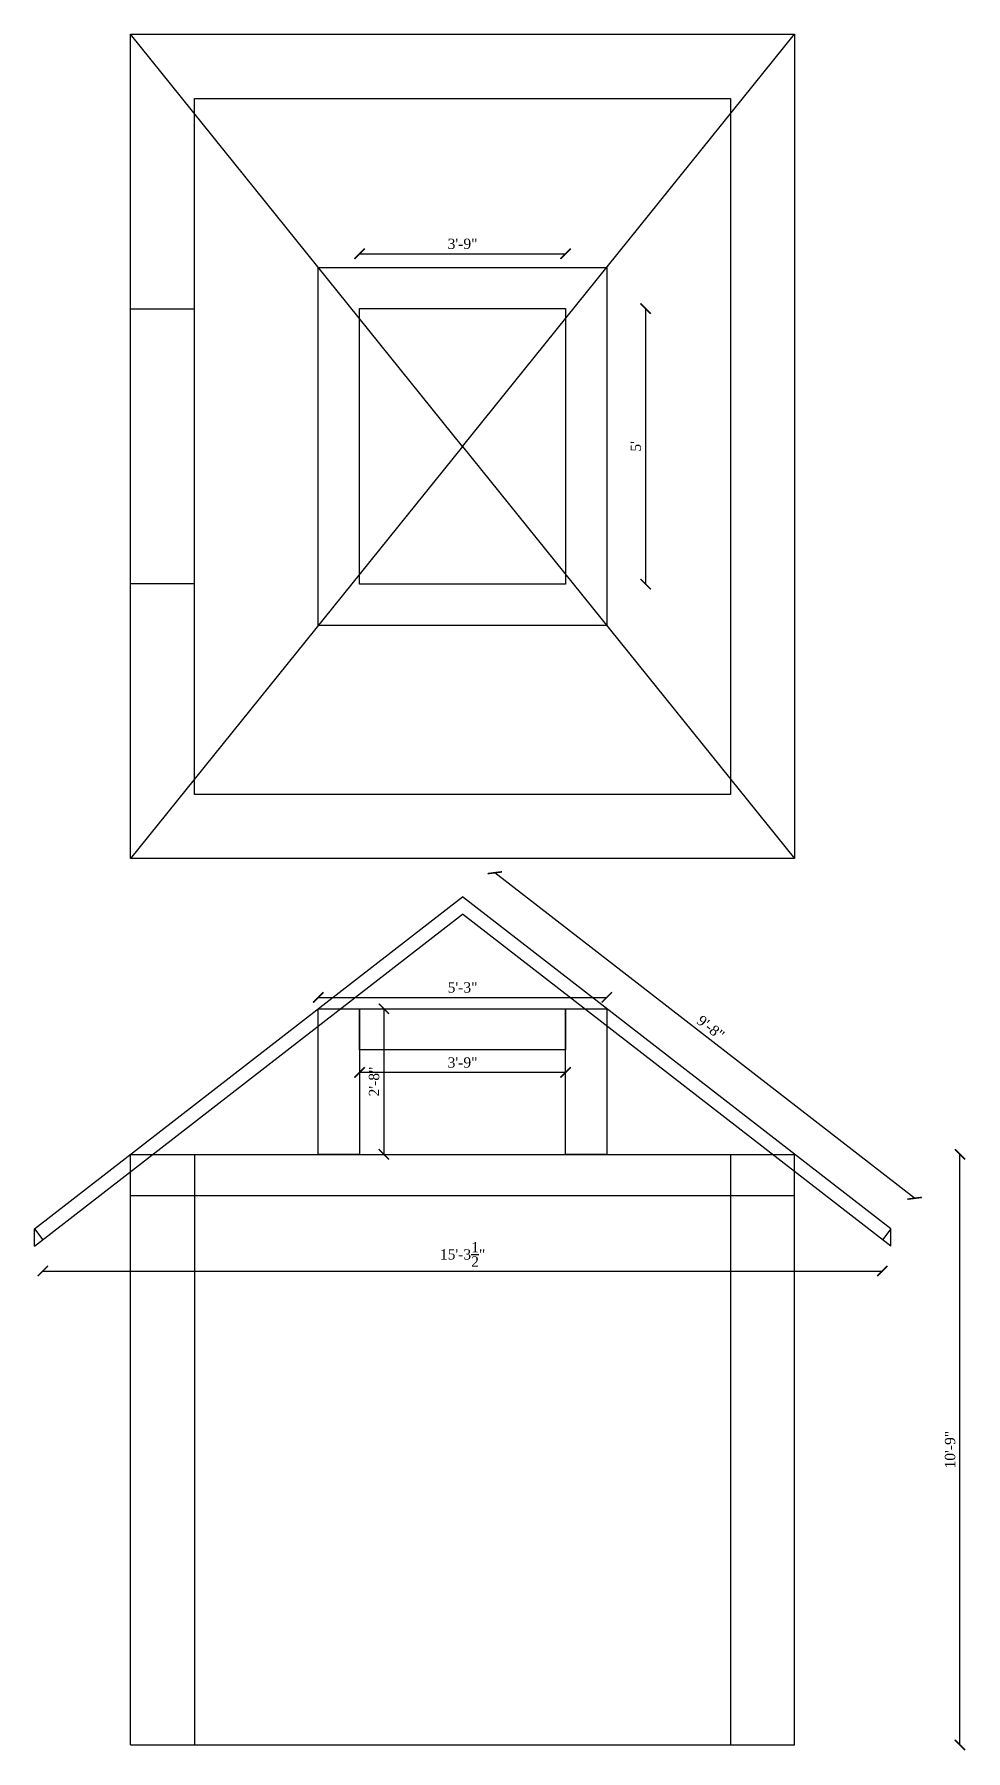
# Model space of a CAD drawing. Header units: inches. Extents: x 58262 to 68316, y -6134 to -3260.
# Drawn here: x 66985.1 to 67188.4, y -6134.4 to -5759.6 of the extents above; entities that cross this region are included whole.
import ezdxf

# ---------------------------------------------------------------- set-up
doc = ezdxf.new("R2010")
doc.units = ezdxf.units.IN
doc.header["$MEASUREMENT"] = 0
doc.layers.add('ELEVATION', color=6, linetype='Continuous', lineweight=30)
doc.styles.get("Standard").update_dxf_attribs({"font": 'times.ttf'})
doc.dimstyles.get("Standard").update_dxf_attribs({"dimtxt": 2.25, "dimasz": 2.25, "dimexe": 0.18, "dimexo": 0.0625, "dimgap": 1, "dimtad": 1, "dimdec": 1, "dimzin": 0, "dimdsep": 46, "dimlunit": 4, "dimtxsty": 'Standard', "dimblk": 'ARCHTICK', "dimcen": 0.09, "dimse1": 1, "dimse2": 1, "dimadec": 0, "dimazin": 0, "dimtfac": 1, "dimtdec": 1, "dimtofl": 0, "dimtmove": 0, "dimatfit": 3, "dimldrblk": 'ARCHTICK', "dimfxl": 1, "dimtolj": 1, "dimtzin": 0, "dimarcsym": 0})

# ---------------------------------------------------------------- blocks, each defined once
blk = doc.blocks.new('_ArchTick')
at = {"color": 0, "linetype": 'ByBlock', "const_width": 0.15}
blk.add_lwpolyline([(-0.5, -0.5), (0.5, 0.5)], dxfattribs=at)
blk = doc.blocks.new('*D946')
at = {"layer": 'Defpoints', "color": 0, "transparency": 16777216}
for p in [(67101.08, -5819.47), (67101.08, -5879.67), (67118.55, -5879.67)]:
    blk.add_point(p, dxfattribs=at)
at = {"layer": 'ELEVATION', "color": 0, "lineweight": -2, "transparency": 16777216}
blk.add_line((67118.55, -5819.47), (67118.55, -5879.67), dxfattribs=at)
at = {"layer": 'ELEVATION', "color": 0, "lineweight": -2, "transparency": 16777216, "xscale": 2.25, "yscale": 2.25, "zscale": 2.25}
for p, rotation in [((67118.55, -5819.47), 90), ((67118.55, -5879.67), 270)]:
    blk.add_blockref('_ArchTick', p, dxfattribs=dict(at, rotation=rotation))
at = {"layer": 'ELEVATION', "color": 0, "transparency": 16777216, "insert": (67116.41, -5849.57), "char_height": 2.25, "attachment_point": 5, "rotation": 90}
blk.add_mtext("\\A1;5'", dxfattribs=at)
blk = doc.blocks.new('*D947')
at = {"layer": 'Defpoints', "color": 0, "transparency": 16777216}
for p in [(67101.08, -5807.49), (67056.08, -5819.47), (67101.08, -5819.47)]:
    blk.add_point(p, dxfattribs=at)
at = {"layer": 'ELEVATION', "color": 0, "lineweight": -2, "transparency": 16777216}
blk.add_line((67056.08, -5807.49), (67101.08, -5807.49), dxfattribs=at)
at = {"layer": 'ELEVATION', "color": 0, "lineweight": -2, "transparency": 16777216, "xscale": 2.25, "yscale": 2.25, "zscale": 2.25, "rotation": 180}
blk.add_blockref('_ArchTick', (67056.08, -5807.49), dxfattribs=at)
at = {"layer": 'ELEVATION', "color": 0, "lineweight": -2, "transparency": 16777216, "xscale": 2.25, "yscale": 2.25, "zscale": 2.25}
blk.add_blockref('_ArchTick', (67101.08, -5807.49), dxfattribs=at)
at = {"layer": 'ELEVATION', "color": 0, "transparency": 16777216, "insert": (67078.58, -5805.34), "char_height": 2.25, "attachment_point": 5}
blk.add_mtext('\\A1;3\'-9"', dxfattribs=at)
blk = doc.blocks.new('*D952')
at = {"layer": 'Defpoints', "color": 0, "transparency": 16777216}
for p in [(67085.61, -5942.69), (67078.58, -5951.75), (67170.24, -6022.86)]:
    blk.add_point(p, dxfattribs=at)
at = {"layer": 'ELEVATION', "color": 0, "lineweight": -2, "transparency": 16777216}
blk.add_line((67177.28, -6013.79), (67085.61, -5942.69), dxfattribs=at)
at = {"layer": 'ELEVATION', "color": 0, "lineweight": -2, "transparency": 16777216, "xscale": 2.25, "yscale": 2.25, "zscale": 2.25}
for p, rotation in [((67085.61, -5942.69), 142.1992711788971), ((67177.28, -6013.79), 322.1992711788972)]:
    blk.add_blockref('_ArchTick', p, dxfattribs=dict(at, rotation=rotation))
at = {"layer": 'ELEVATION', "color": 0, "transparency": 16777216, "insert": (67132.76, -5976.54), "char_height": 2.25, "attachment_point": 5, "rotation": 322.1993}
blk.add_mtext('\\A1;9\'-8"', dxfattribs=at)
blk = doc.blocks.new('*D953')
at = {"layer": 'Defpoints', "color": 0, "transparency": 16777216}
for p in [(67056.08, -5981.39), (67101.08, -5981.39), (67056.08, -5986.3)]:
    blk.add_point(p, dxfattribs=at)
at = {"layer": 'ELEVATION', "color": 0, "lineweight": -2, "transparency": 16777216}
blk.add_line((67101.08, -5986.3), (67056.08, -5986.3), dxfattribs=at)
at = {"layer": 'ELEVATION', "color": 0, "lineweight": -2, "transparency": 16777216, "xscale": 2.25, "yscale": 2.25, "zscale": 2.25, "rotation": 180}
blk.add_blockref('_ArchTick', (67056.08, -5986.3), dxfattribs=at)
at = {"layer": 'ELEVATION', "color": 0, "lineweight": -2, "transparency": 16777216, "xscale": 2.25, "yscale": 2.25, "zscale": 2.25}
blk.add_blockref('_ArchTick', (67101.08, -5986.3), dxfattribs=at)
at = {"layer": 'ELEVATION', "color": 0, "transparency": 16777216, "insert": (67078.58, -5984.15), "char_height": 2.25, "attachment_point": 5}
blk.add_mtext('\\A1;3\'-9"', dxfattribs=at)
blk = doc.blocks.new('*D954')
at = {"layer": 'Defpoints', "color": 0, "transparency": 16777216}
for p in [(67056.08, -5972.39), (67056.08, -6004.2), (67061.41, -6004.2)]:
    blk.add_point(p, dxfattribs=at)
at = {"layer": 'ELEVATION', "color": 0, "lineweight": -2, "transparency": 16777216}
blk.add_line((67061.41, -5972.39), (67061.41, -6004.2), dxfattribs=at)
at = {"layer": 'ELEVATION', "color": 0, "lineweight": -2, "transparency": 16777216, "xscale": 2.25, "yscale": 2.25, "zscale": 2.25}
for p, rotation in [((67061.41, -5972.39), 90), ((67061.41, -6004.2), 270)]:
    blk.add_blockref('_ArchTick', p, dxfattribs=dict(at, rotation=rotation))
at = {"layer": 'ELEVATION', "color": 0, "transparency": 16777216, "insert": (67059.26, -5988.29), "char_height": 2.25, "attachment_point": 5, "rotation": 90}
blk.add_mtext('\\A1;2\'-8"', dxfattribs=at)
blk = doc.blocks.new('*D955')
at = {"layer": 'Defpoints', "color": 0, "transparency": 16777216}
for p in [(66986.92, -6022.86), (67170.24, -6022.86), (67170.24, -6029.68)]:
    blk.add_point(p, dxfattribs=at)
at = {"layer": 'ELEVATION', "color": 0, "lineweight": -2, "transparency": 16777216}
blk.add_line((66986.92, -6029.68), (67170.24, -6029.68), dxfattribs=at)
at = {"layer": 'ELEVATION', "color": 0, "lineweight": -2, "transparency": 16777216, "xscale": 2.25, "yscale": 2.25, "zscale": 2.25, "rotation": 180}
blk.add_blockref('_ArchTick', (66986.92, -6029.68), dxfattribs=at)
at = {"layer": 'ELEVATION', "color": 0, "lineweight": -2, "transparency": 16777216, "xscale": 2.25, "yscale": 2.25, "zscale": 2.25}
blk.add_blockref('_ArchTick', (67170.24, -6029.68), dxfattribs=at)
at = {"layer": 'ELEVATION', "color": 0, "transparency": 16777216, "insert": (67078.58, -6026.04), "char_height": 2.25, "attachment_point": 5}
blk.add_mtext('\\A1;15\'-3{\\H1x;\\S1/2;}"', dxfattribs=at)
blk = doc.blocks.new('*D956')
at = {"layer": 'Defpoints', "color": 0, "transparency": 16777216}
for p in [(67110.08, -5969.91), (67047.08, -5972.39), (67110.08, -5972.39)]:
    blk.add_point(p, dxfattribs=at)
at = {"layer": 'ELEVATION', "color": 0, "lineweight": -2, "transparency": 16777216}
blk.add_line((67047.08, -5969.91), (67110.08, -5969.91), dxfattribs=at)
at = {"layer": 'ELEVATION', "color": 0, "lineweight": -2, "transparency": 16777216, "xscale": 2.25, "yscale": 2.25, "zscale": 2.25, "rotation": 180}
blk.add_blockref('_ArchTick', (67047.08, -5969.91), dxfattribs=at)
at = {"layer": 'ELEVATION', "color": 0, "lineweight": -2, "transparency": 16777216, "xscale": 2.25, "yscale": 2.25, "zscale": 2.25}
blk.add_blockref('_ArchTick', (67110.08, -5969.91), dxfattribs=at)
at = {"layer": 'ELEVATION', "color": 0, "transparency": 16777216, "insert": (67078.58, -5967.76), "char_height": 2.25, "attachment_point": 5}
blk.add_mtext('\\A1;5\'-3"', dxfattribs=at)
blk = doc.blocks.new('*D987')
at = {"layer": 'Defpoints', "color": 0, "transparency": 16777216}
for p in [(67151.08, -6004.2), (67187.18, -6004.2), (67151.08, -6133.2)]:
    blk.add_point(p, dxfattribs=at)
at = {"layer": 'ELEVATION', "color": 0, "lineweight": -2, "transparency": 16777216}
blk.add_line((67187.18, -6133.2), (67187.18, -6004.2), dxfattribs=at)
at = {"layer": 'ELEVATION', "color": 0, "lineweight": -2, "transparency": 16777216, "xscale": 2.25, "yscale": 2.25, "zscale": 2.25}
for p, rotation in [((67187.18, -6004.2), 90), ((67187.18, -6133.2), 270)]:
    blk.add_blockref('_ArchTick', p, dxfattribs=dict(at, rotation=rotation))
at = {"layer": 'ELEVATION', "color": 0, "transparency": 16777216, "insert": (67185.03, -6068.7), "char_height": 2.25, "attachment_point": 5, "rotation": 90}
blk.add_mtext('\\A1;10\'-9"', dxfattribs=at)

msp = doc.modelspace()

# ---------------------------------------------------------------- linework, layer by layer
at = {"layer": 'ELEVATION'}
for p, q in [((67078.58, -5849.57), (67006.08, -5759.57)), ((67078.58, -5849.57), (67151.08, -5759.57)), ((67047.08, -5888.67), (67047.08, -5810.47)), ((67047.08, -5810.47), (67110.08, -5810.47)), ((67110.08, -5810.47), (67110.08, -5888.67)), ((67020.08, -5819.57), (67006.08, -5819.57)), ((67056.08, -5879.67), (67056.08, -5819.47)), ((67056.08, -5819.47), (67101.08, -5819.47)), ((67101.08, -5819.47), (67101.08, -5879.67)), ((67078.58, -5849.57), (67006.08, -5939.57)), ((67078.58, -5849.57), (67151.08, -5939.57)), ((67020.08, -5879.57), (67006.08, -5879.57)), ((67101.08, -5879.67), (67056.08, -5879.67)), ((67110.08, -5888.67), (67047.08, -5888.67)), ((66985.08, -6020.49), (67078.58, -5947.96)), ((67172.08, -6020.49), (67078.58, -5947.96)), ((66985.08, -6024.28), (67078.58, -5951.75)), ((67172.08, -6024.28), (67078.58, -5951.75)), ((67006.08, -6133.2), (67006.08, -6004.2)), ((67006.08, -6004.2), (67151.08, -6004.2)), ((67020.08, -6004.2), (67020.08, -6133.2)), ((67137.08, -6004.2), (67137.08, -6133.2)), ((67151.08, -6133.2), (67151.08, -6004.2)), ((67006.08, -6013.2), (67151.08, -6013.2)), ((66985.08, -6024.28), (66985.08, -6020.49)), ((66985.08, -6020.49), (66986.92, -6022.86)), ((67172.08, -6020.49), (67170.24, -6022.86)), ((67172.08, -6024.28), (67172.08, -6020.49)), ((67006.08, -6133.2), (67151.08, -6133.2))]:
    msp.add_line(p, q, dxfattribs=at)
for points in [[(67006.08, -5939.57), (67006.08, -5759.57), (67151.08, -5759.57), (67151.08, -5939.57)], [(67020.08, -5925.57), (67020.08, -5773.57), (67137.08, -5773.57), (67137.08, -5925.57)], [(67047.08, -5972.39), (67056.08, -5972.39), (67056.08, -6004.2), (67047.08, -6004.2)], [(67056.08, -5972.39), (67101.08, -5972.39), (67101.08, -5981.39), (67056.08, -5981.39)], [(67101.08, -5972.39), (67110.08, -5972.39), (67110.08, -6004.2), (67101.08, -6004.2)]]:
    msp.add_lwpolyline(points, close=True, dxfattribs=at)

# ---------------------------------------------------------------- dimensions: what is measured, and where the dimension line sits
for base, p1, p2, picture, middle in [((67101.08, -5807.49), (67056.08, -5819.47), (67101.08, -5819.47), '*D947', (67078.58, -5805.34)), ((67110.08, -5969.91), (67047.08, -5972.39), (67110.08, -5972.39), '*D956', (67078.58, -5967.76)), ((67056.08, -5986.3), (67101.08, -5981.39), (67056.08, -5981.39), '*D953', (67078.58, -5984.15)), ((67170.24, -6029.68), (66986.92, -6022.86), (67170.24, -6022.86), '*D955', (67078.58, -6026.04))]:
    dim = msp.add_linear_dim(base=base, p1=p1, p2=p2, dimstyle='Standard', dxfattribs=at)
    dim.commit()
    dim.dimension.update_dxf_attribs({"geometry": picture, "text_midpoint": middle})
for base, p1, p2, angle, picture, middle in [((67118.55, -5879.67), (67101.08, -5819.47), (67101.08, -5879.67), 270, '*D946', (67116.41, -5849.57)), ((67061.41, -6004.2), (67056.08, -5972.39), (67056.08, -6004.2), 90, '*D954', (67059.26, -5988.29)), ((67187.18, -6004.2), (67151.08, -6133.2), (67151.08, -6004.2), 90, '*D987', (67185.03, -6068.7))]:
    dim = msp.add_linear_dim(base=base, p1=p1, p2=p2, angle=angle, dimstyle='Standard', dxfattribs=at)
    dim.commit()
    dim.dimension.update_dxf_attribs({"geometry": picture, "text_midpoint": middle})
dim = msp.add_aligned_dim(p1=(67170.24, -6022.86), p2=(67078.58, -5951.75), distance=-11.48, dimstyle='Standard', dxfattribs=at)
dim.commit()
dim.dimension.update_dxf_attribs({"geometry": '*D952', "text_midpoint": (67132.76, -5976.54)})

doc.saveas('drawing.dxf')
